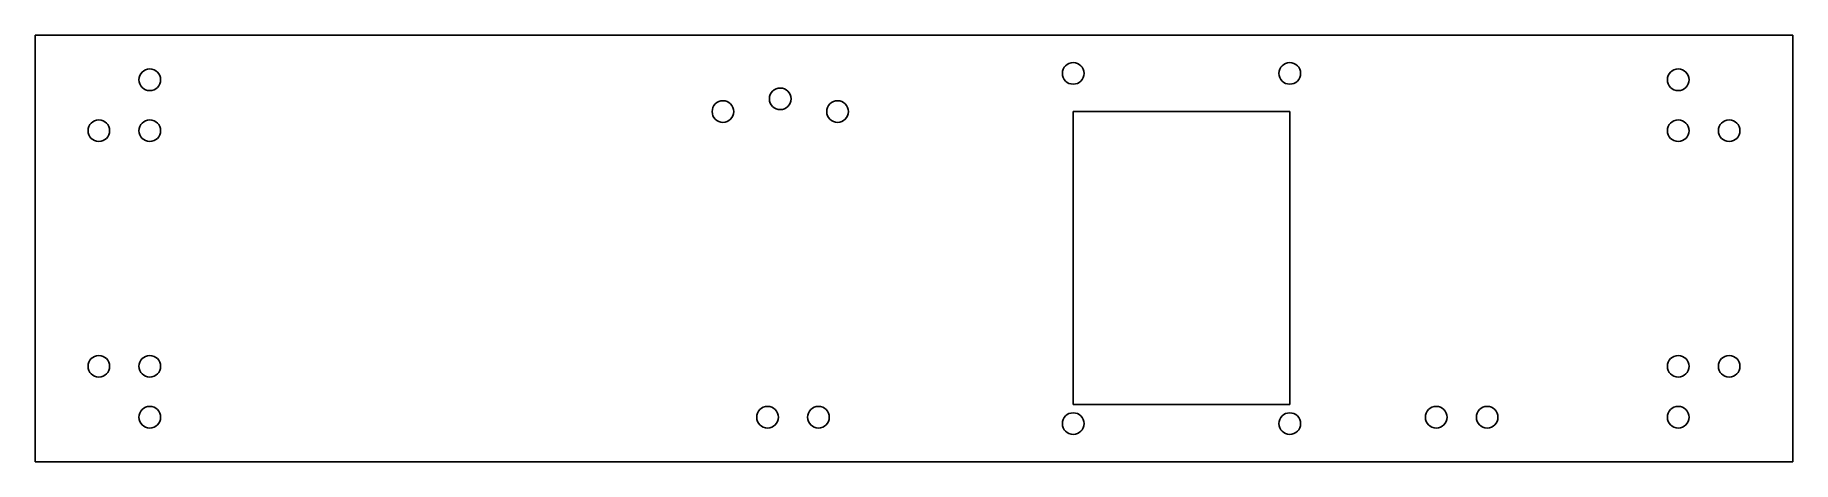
# Model space of a CAD drawing. Extents: x 0 to 276, y -180 to -113.
import ezdxf

# ---------------------------------------------------------------- set-up
doc = ezdxf.new("R2010")
doc.units = 0
doc.layers.add('Extrude291', color=7, linetype='CONTINUOUS')

msp = doc.modelspace()

# ---------------------------------------------------------------- linework, layer by layer
at = {"layer": 'Extrude291'}
for p, q in [((0, -113, -233), (0, -113, -236)), ((276, -113, -233), (0, -113, -233)), ((276, -113, -236), (0, -113, -236)), ((0, -113, -233), (0, -113, -236)), ((0, -113, -233), (0, -180, -233)), ((0, -113, -236), (0, -180, -236)), ((276, -113, -233), (0, -113, -233)), ((0, -113, -233), (0, -180, -233)), ((276, -113, -236), (0, -113, -236)), ((0, -113, -236), (0, -180, -236)), ((276, -113, -233), (276, -113, -236)), ((276, -113, -233), (276, -113, -236)), ((276, -180, -233), (276, -113, -233)), ((276, -180, -236), (276, -113, -236)), ((276, -180, -233), (276, -113, -233)), ((276, -180, -236), (276, -113, -236)), ((16.3, -120, -233), (16.3, -120, -236)), ((16.3, -120, -233), (16.3, -120, -236)), ((161.3, -119, -233), (161.3, -119, -236)), ((161.3, -119, -233), (161.3, -119, -236)), ((195.3, -119, -233), (195.3, -119, -236)), ((195.3, -119, -233), (195.3, -119, -236)), ((256.3, -120, -233), (256.3, -120, -236)), ((256.3, -120, -233), (256.3, -120, -236)), ((115.3, -123, -233), (115.3, -123, -236)), ((115.3, -123, -233), (115.3, -123, -236)), ((106.3, -125, -233), (106.3, -125, -236)), ((106.3, -125, -233), (106.3, -125, -236)), ((124.3, -125, -233), (124.3, -125, -236)), ((124.3, -125, -233), (124.3, -125, -236)), ((163, -125, -233), (163, -125, -236)), ((197, -125, -233), (163, -125, -233)), ((197, -125, -236), (163, -125, -236)), ((163, -125, -233), (163, -125, -236)), ((163, -125, -233), (163, -171, -233)), ((163, -125, -236), (163, -171, -236)), ((197, -125, -233), (163, -125, -233)), ((163, -125, -233), (163, -171, -233)), ((197, -125, -236), (163, -125, -236)), ((163, -125, -236), (163, -171, -236)), ((197, -125, -233), (197, -125, -236)), ((197, -125, -233), (197, -125, -236)), ((197, -171, -233), (197, -125, -233)), ((197, -171, -236), (197, -125, -236)), ((197, -171, -233), (197, -125, -233)), ((197, -171, -236), (197, -125, -236)), ((8.3, -128, -233), (8.3, -128, -236)), ((8.3, -128, -233), (8.3, -128, -236)), ((16.3, -128, -233), (16.3, -128, -236)), ((16.3, -128, -233), (16.3, -128, -236)), ((256.3, -128, -233), (256.3, -128, -236)), ((256.3, -128, -233), (256.3, -128, -236)), ((264.3, -128, -233), (264.3, -128, -236)), ((264.3, -128, -233), (264.3, -128, -236)), ((8.3, -165, -233), (8.3, -165, -236)), ((8.3, -165, -233), (8.3, -165, -236)), ((16.3, -165, -233), (16.3, -165, -236)), ((16.3, -165, -233), (16.3, -165, -236)), ((256.3, -165, -233), (256.3, -165, -236)), ((256.3, -165, -233), (256.3, -165, -236)), ((264.3, -165, -233), (264.3, -165, -236)), ((264.3, -165, -233), (264.3, -165, -236)), ((163, -171, -233), (163, -171, -236)), ((163, -171, -233), (163, -171, -236)), ((163, -171, -233), (197, -171, -233)), ((163, -171, -236), (197, -171, -236)), ((163, -171, -233), (197, -171, -233)), ((163, -171, -236), (197, -171, -236)), ((197, -171, -233), (197, -171, -236)), ((197, -171, -233), (197, -171, -236)), ((16.3, -173, -233), (16.3, -173, -236)), ((16.3, -173, -233), (16.3, -173, -236)), ((113.3, -173, -233), (113.3, -173, -236)), ((113.3, -173, -233), (113.3, -173, -236)), ((121.3, -173, -233), (121.3, -173, -236)), ((121.3, -173, -233), (121.3, -173, -236)), ((218.3, -173, -233), (218.3, -173, -236)), ((218.3, -173, -233), (218.3, -173, -236)), ((226.3, -173, -233), (226.3, -173, -236)), ((226.3, -173, -233), (226.3, -173, -236)), ((256.3, -173, -233), (256.3, -173, -236)), ((256.3, -173, -233), (256.3, -173, -236)), ((161.3, -174, -233), (161.3, -174, -236)), ((161.3, -174, -233), (161.3, -174, -236)), ((195.3, -174, -233), (195.3, -174, -236)), ((195.3, -174, -233), (195.3, -174, -236)), ((0, -180, -233), (0, -180, -236)), ((0, -180, -233), (0, -180, -236)), ((0, -180, -233), (276, -180, -233)), ((0, -180, -236), (276, -180, -236)), ((0, -180, -233), (276, -180, -233)), ((0, -180, -236), (276, -180, -236)), ((276, -180, -233), (276, -180, -236)), ((276, -180, -233), (276, -180, -236))]:
    msp.add_line(p, q, dxfattribs=at)
for centre in [(18, -120), (18, -120), (18, -120), (18, -120), (163, -119), (163, -119), (163, -119), (163, -119), (197, -119), (197, -119), (197, -119), (197, -119), (258, -120), (258, -120), (258, -120), (258, -120), (117, -123), (117, -123), (117, -123), (117, -123), (108, -125), (108, -125), (108, -125), (108, -125), (126, -125), (126, -125), (126, -125), (126, -125), (10, -128), (10, -128), (10, -128), (10, -128), (18, -128), (18, -128), (18, -128), (18, -128), (258, -128), (258, -128), (258, -128), (258, -128), (266, -128), (266, -128), (266, -128), (266, -128), (10, -165), (10, -165), (10, -165), (10, -165), (18, -165), (18, -165), (18, -165), (18, -165), (258, -165), (258, -165), (258, -165), (258, -165), (266, -165), (266, -165), (266, -165), (266, -165), (18, -173), (18, -173), (18, -173), (18, -173), (115, -173), (115, -173), (115, -173), (115, -173), (123, -173), (123, -173), (123, -173), (123, -173), (163, -174), (163, -174), (163, -174), (163, -174), (197, -174), (197, -174), (197, -174), (197, -174), (220, -173), (220, -173), (220, -173), (220, -173), (228, -173), (228, -173), (228, -173), (228, -173), (258, -173), (258, -173), (258, -173), (258, -173)]:
    msp.add_circle(centre, 1.7, dxfattribs=at)

doc.saveas('drawing.dxf')
